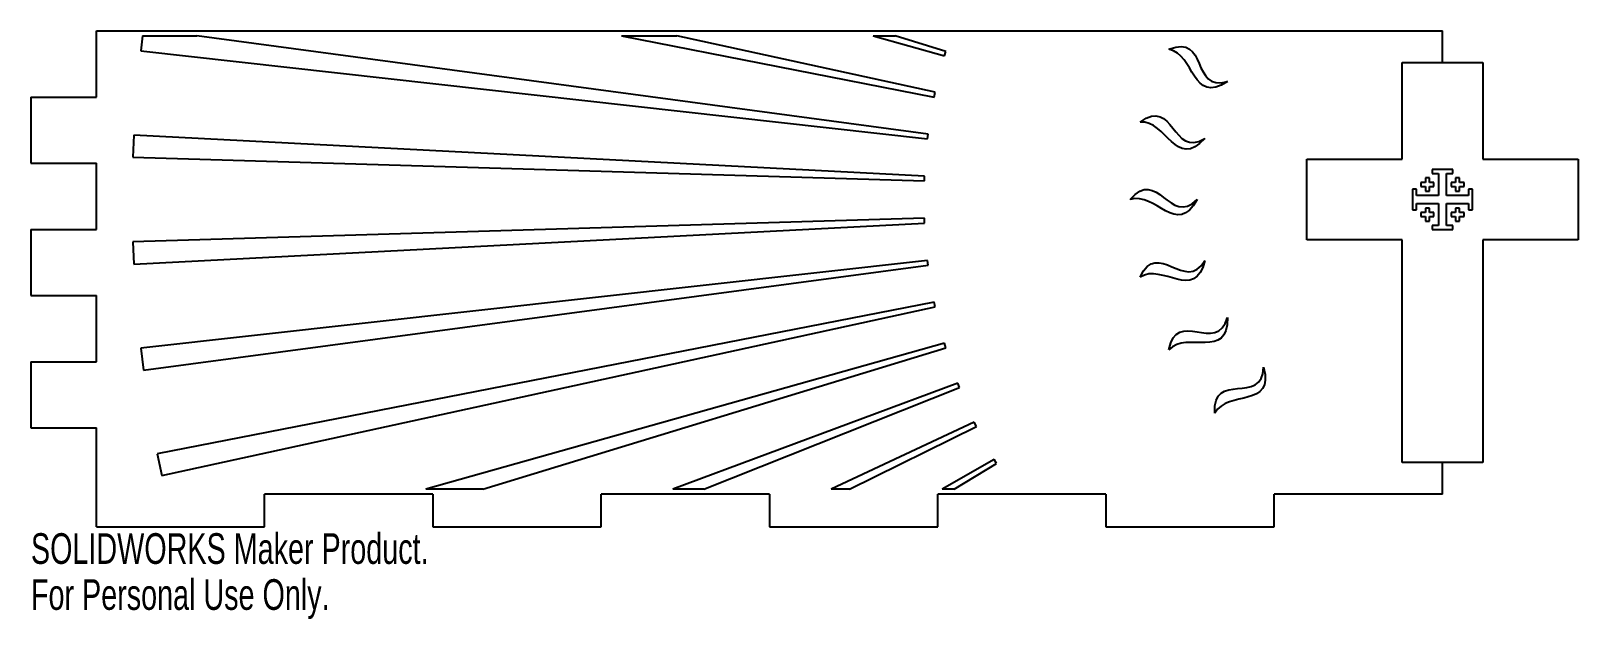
# Model space of a CAD drawing. Header units: millimetres. Extents: x -444 to -201, y -20 to 73.
import ezdxf

# ---------------------------------------------------------------- set-up
doc = ezdxf.new("R2010")
doc.units = ezdxf.units.MM
doc.styles.add('SLDTEXTSTYLE0', font='TXT', dxfattribs={"width": 0.7})

msp = doc.modelspace()

# ---------------------------------------------------------------- linework, layer by layer
at = {"color": 7, "linetype": 'Continuous', "lineweight": 25}
for p, q in [((-434.2, 73.03), (-222.25, 73.03)), ((-434.2, 62.59), (-434.2, 73.03)), ((-426.92, 72.23), (-427.21, 69.89)), ((-426.92, 72.23), (-418.38, 72.23)), ((-303.22, 56.77), (-418.38, 72.23)), ((-351.53, 72.23), (-302.26, 62.6)), ((-351.53, 72.23), (-342.82, 72.23)), ((-302.11, 63.34), (-342.82, 72.23)), ((-311.89, 72.23), (-300.68, 69.07)), ((-311.89, 72.23), (-308.45, 72.23)), ((-300.46, 69.79), (-308.45, 72.23)), ((-222.25, 68.03), (-222.25, 73.03)), ((-427.21, 69.89), (-303.31, 56.03)), ((-300.68, 69.07), (-300.46, 69.79)), ((-228.6, 52.78), (-228.6, 68.03)), ((-228.6, 68.03), (-215.9, 68.03)), ((-215.9, 68.03), (-215.9, 52.78)), ((-302.26, 62.6), (-302.11, 63.34)), ((-444.5, 62.59), (-434.2, 62.59)), ((-444.5, 62.59), (-444.5, 52.16)), ((-428.3, 56.6), (-428.44, 53.1)), ((-303.79, 50.14), (-428.3, 56.6)), ((-303.31, 56.03), (-303.22, 56.77)), ((-444.5, 52.16), (-434.2, 52.16)), ((-434.2, 41.73), (-434.2, 52.16)), ((-428.44, 53.1), (-303.82, 49.39)), ((-243.6, 40.09), (-243.6, 52.78)), ((-243.6, 52.78), (-228.6, 52.78)), ((-223.89, 51.17), (-223.89, 50.54)), ((-220.61, 51.17), (-223.89, 51.17)), ((-220.61, 50.54), (-220.61, 51.17)), ((-215.9, 52.78), (-200.9, 52.78)), ((-200.9, 52.78), (-200.9, 40.09)), ((-303.82, 49.39), (-303.79, 50.14)), ((-225.65, 49.13), (-225.65, 48.49)), ((-224.94, 49.13), (-225.65, 49.13)), ((-224.94, 49.84), (-224.94, 49.13)), ((-224.31, 49.84), (-224.94, 49.84)), ((-224.31, 49.13), (-224.31, 49.84)), ((-223.6, 49.13), (-224.31, 49.13)), ((-223.89, 50.54), (-222.89, 50.54)), ((-223.6, 48.49), (-223.6, 49.13)), ((-222.89, 50.54), (-222.89, 47.08)), ((-221.61, 50.54), (-220.61, 50.54)), ((-221.61, 47.08), (-221.61, 50.54)), ((-220.9, 49.13), (-220.9, 48.49)), ((-220.19, 49.13), (-220.9, 49.13)), ((-220.19, 49.84), (-220.19, 49.13)), ((-219.56, 49.84), (-220.19, 49.84)), ((-219.56, 49.13), (-219.56, 49.84)), ((-218.85, 49.13), (-219.56, 49.13)), ((-218.85, 48.49), (-218.85, 49.13)), ((-226.99, 48.08), (-226.99, 44.79)), ((-226.35, 48.08), (-226.99, 48.08)), ((-226.35, 47.08), (-226.35, 48.08)), ((-222.89, 47.08), (-226.35, 47.08)), ((-225.65, 48.49), (-224.94, 48.49)), ((-224.94, 48.49), (-224.94, 47.78)), ((-224.94, 47.78), (-224.31, 47.78)), ((-224.31, 48.49), (-223.6, 48.49)), ((-224.31, 47.78), (-224.31, 48.49)), ((-218.15, 47.08), (-221.61, 47.08)), ((-220.9, 48.49), (-220.19, 48.49)), ((-220.19, 48.49), (-220.19, 47.78)), ((-220.19, 47.78), (-219.56, 47.78)), ((-219.56, 48.49), (-218.85, 48.49)), ((-219.56, 47.78), (-219.56, 48.49)), ((-218.15, 48.08), (-218.15, 47.08)), ((-217.51, 48.08), (-218.15, 48.08)), ((-217.51, 44.79), (-217.51, 48.08)), ((-226.99, 44.79), (-226.35, 44.79)), ((-226.35, 45.79), (-222.89, 45.79)), ((-226.35, 44.79), (-226.35, 45.79)), ((-225.65, 44.38), (-225.65, 43.74)), ((-224.94, 44.38), (-225.65, 44.38)), ((-224.31, 45.09), (-224.94, 45.09)), ((-224.94, 45.09), (-224.94, 44.38)), ((-224.31, 44.38), (-224.31, 45.09)), ((-223.6, 44.38), (-224.31, 44.38)), ((-223.6, 43.74), (-223.6, 44.38)), ((-222.89, 45.79), (-222.89, 42.33)), ((-221.61, 45.79), (-218.15, 45.79)), ((-221.61, 42.33), (-221.61, 45.79)), ((-220.9, 44.38), (-220.9, 43.74)), ((-220.19, 44.38), (-220.9, 44.38)), ((-220.19, 45.09), (-220.19, 44.38)), ((-219.56, 45.09), (-220.19, 45.09)), ((-219.56, 44.38), (-219.56, 45.09)), ((-218.85, 44.38), (-219.56, 44.38)), ((-218.85, 43.74), (-218.85, 44.38)), ((-218.15, 45.79), (-218.15, 44.79)), ((-218.15, 44.79), (-217.51, 44.79)), ((-444.5, 41.73), (-434.2, 41.73)), ((-444.5, 41.73), (-444.5, 31.3)), ((-303.82, 43.48), (-428.44, 39.77)), ((-428.3, 36.27), (-303.79, 42.73)), ((-303.79, 42.73), (-303.82, 43.48)), ((-225.65, 43.74), (-224.94, 43.74)), ((-224.94, 43.74), (-224.94, 43.03)), ((-224.94, 43.03), (-224.31, 43.03)), ((-224.31, 43.74), (-223.6, 43.74)), ((-224.31, 43.03), (-224.31, 43.74)), ((-223.89, 42.33), (-223.89, 41.7)), ((-222.89, 42.33), (-223.89, 42.33)), ((-223.89, 41.7), (-220.61, 41.7)), ((-220.61, 42.33), (-221.61, 42.33)), ((-220.9, 43.74), (-220.19, 43.74)), ((-220.61, 41.7), (-220.61, 42.33)), ((-220.19, 43.74), (-220.19, 43.03)), ((-220.19, 43.03), (-219.56, 43.03)), ((-219.56, 43.74), (-218.85, 43.74)), ((-219.56, 43.03), (-219.56, 43.74)), ((-428.44, 39.77), (-428.3, 36.27)), ((-228.6, 40.09), (-243.6, 40.09)), ((-228.6, 5), (-228.6, 40.09)), ((-215.9, 40.09), (-215.9, 5)), ((-200.9, 40.09), (-215.9, 40.09)), ((-303.31, 36.84), (-427.21, 22.98)), ((-303.22, 36.1), (-303.31, 36.84)), ((-426.78, 19.51), (-303.22, 36.1)), ((-444.5, 31.3), (-434.2, 31.3)), ((-434.2, 20.86), (-434.2, 31.3)), ((-302.26, 30.27), (-424.62, 6.36)), ((-423.91, 2.93), (-302.11, 29.53)), ((-302.11, 29.53), (-302.26, 30.27)), ((-427.21, 22.98), (-426.78, 19.51)), ((-300.68, 23.8), (-382.34, 0.79)), ((-373.37, 0.79), (-300.46, 23.08)), ((-300.46, 23.08), (-300.68, 23.8)), ((-444.5, 20.86), (-434.2, 20.86)), ((-444.5, 20.86), (-444.5, 10.43)), ((-298.57, 17.48), (-343.42, 0.79)), ((-298.3, 16.78), (-298.57, 17.48)), ((-338.53, 0.79), (-298.3, 16.78)), ((-444.5, 10.43), (-434.2, 10.43)), ((-434.2, -5.15), (-434.2, 10.43)), ((-295.96, 11.36), (-318.52, 0.79)), ((-315.59, 0.79), (-295.63, 10.68)), ((-295.63, 10.68), (-295.96, 11.36)), ((-424.62, 6.36), (-423.91, 2.93)), ((-292.85, 5.47), (-301.02, 0.79)), ((-292.47, 4.82), (-292.85, 5.47)), ((-215.9, 5), (-228.6, 5)), ((-222.25, 0), (-222.25, 5)), ((-299.16, 0.79), (-292.47, 4.82)), ((-407.71, -5.15), (-407.71, 0)), ((-381.21, 0), (-407.71, 0)), ((-373.37, 0.79), (-382.34, 0.79)), ((-381.21, 0), (-381.21, -5.15)), ((-354.72, -5.15), (-354.72, 0)), ((-328.22, 0), (-354.72, 0)), ((-338.53, 0.79), (-343.42, 0.79)), ((-328.22, 0), (-328.22, -5.15)), ((-315.59, 0.79), (-318.52, 0.79)), ((-301.73, -5.15), (-301.73, 0)), ((-275.24, 0), (-301.73, 0)), ((-299.16, 0.79), (-301.02, 0.79)), ((-275.24, 0), (-275.24, -5.15)), ((-248.74, -5.15), (-248.74, 0)), ((-222.25, 0), (-248.74, 0)), ((-434.2, -5.15), (-407.71, -5.15)), ((-381.21, -5.15), (-354.72, -5.15)), ((-328.22, -5.15), (-301.73, -5.15)), ((-275.24, -5.15), (-248.74, -5.15))]:
    msp.add_line(p, q, dxfattribs=at)
for points in [[(-265.33, 70.12), (-259.06, 72.64), (-261.98, 63.35), (-256.1, 65.04)], [(-256.1, 65.04), (-261.78, 61.33), (-261.19, 69.32), (-265.33, 70.12)], [(-269.87, 58.66), (-264.42, 62.66), (-264.94, 52.94), (-259.66, 56.04)], [(-259.66, 56.04), (-264.24, 51.03), (-265.66, 58.92), (-269.87, 58.66)], [(-271.41, 46.43), (-267.13, 51.66), (-265.22, 42.12), (-260.88, 46.43)], [(-260.88, 46.43), (-264.07, 40.45), (-267.4, 47.73), (-271.41, 46.43)], [(-269.87, 34.21), (-267.02, 40.34), (-262.79, 31.57), (-259.66, 36.83)], [(-259.66, 36.83), (-261.27, 30.23), (-266.3, 36.46), (-269.87, 34.21)], [(-265.33, 22.75), (-264.1, 29.39), (-257.82, 21.95), (-256.1, 27.83)], [(-256.1, 27.83), (-256.01, 21.04), (-262.44, 25.82), (-265.33, 22.75)], [(-258.09, 12.78), (-258.54, 19.52), (-250.62, 13.88), (-250.41, 19.99)], [(-250.41, 19.99), (-248.63, 13.44), (-256.05, 16.47), (-258.09, 12.78)]]:
    msp.add_open_spline(points, degree=3, dxfattribs=at)

# ---------------------------------------------------------------- texts
at = {"color": 7, "linetype": 'Continuous', "char_height": 4.8336, "attachment_point": 1, "style": 'SLDTEXTSTYLE0'}
for s, insert in [('SOLIDWORKS Maker Product.', (-444.5, -6.17)), ('For Personal Use Only.', (-444.5, -13.42))]:
    msp.add_mtext(s, dxfattribs=dict(at, insert=insert))

doc.saveas('drawing.dxf')
